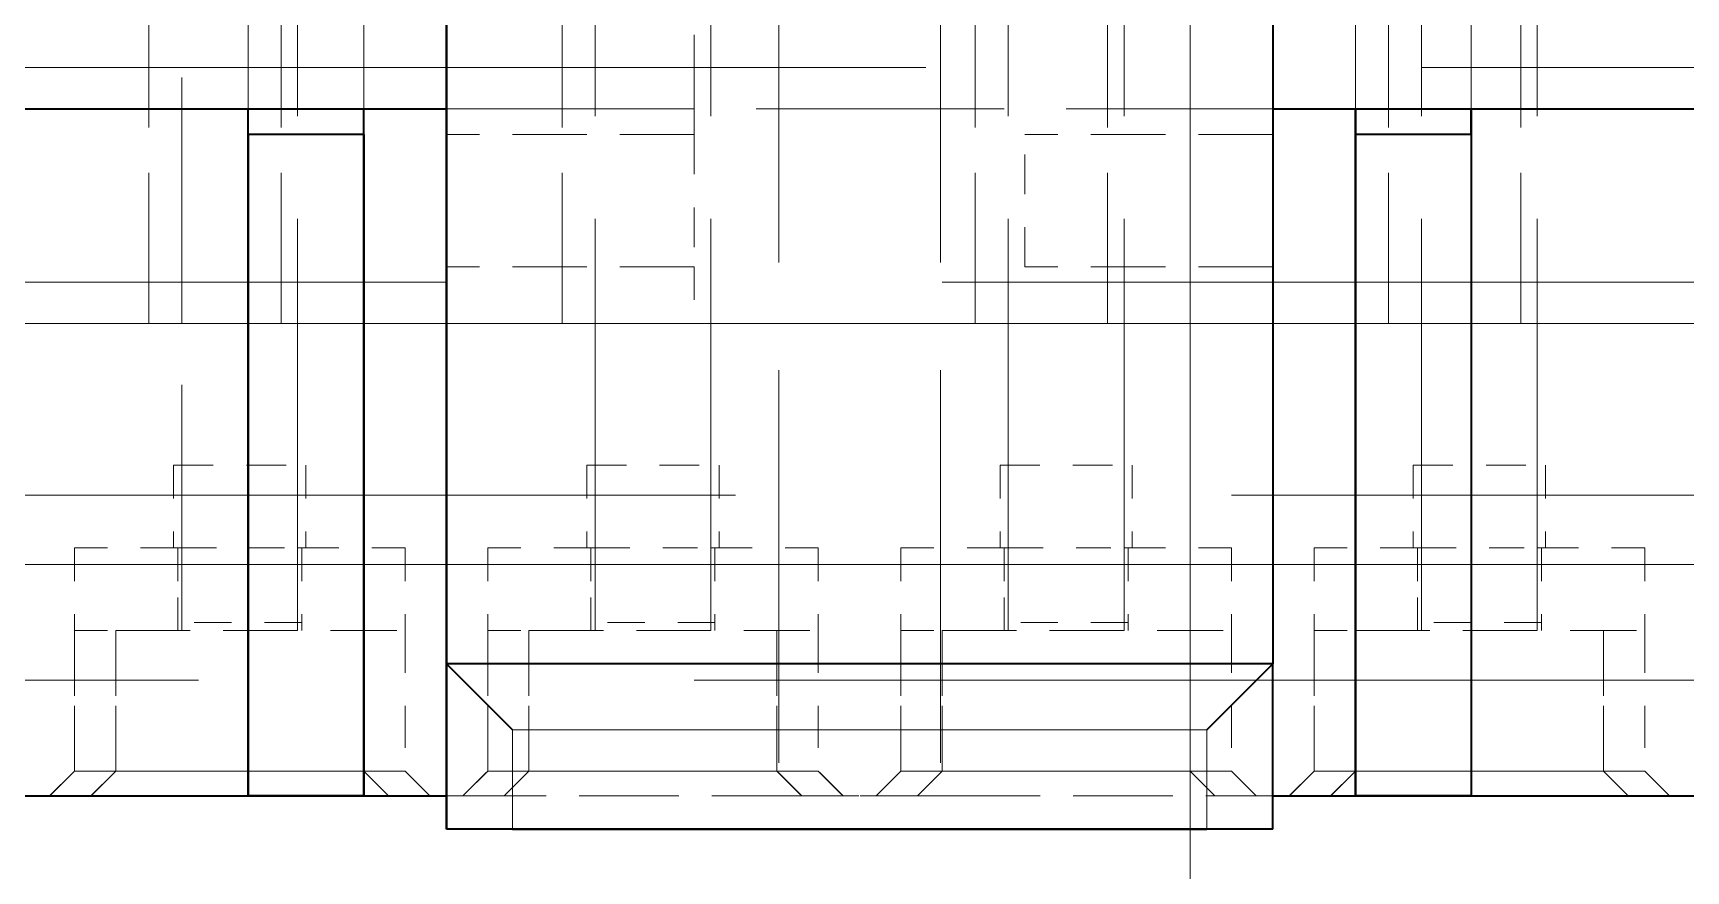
# Model space of a CAD drawing. Extents: x 23 to 417, y 3 to 294.
# Drawn here: x 116.77 to 121.77, y 99.3 to 101.84 of the extents above; entities that cross this region are included whole.
import ezdxf

# ---------------------------------------------------------------- set-up
doc = ezdxf.new("R2010")
doc.units = 0
doc.linetypes.add('DASHDOT', pattern=[18.5, 12, -3, 0.5, -3])
doc.linetypes.add('DASHED', pattern=[15, 12, -3])
doc.layers.get('0').update_dxf_attribs({"lineweight": 13})

# ---------------------------------------------------------------- blocks, each defined once
blk = doc.blocks.new('BLOCK3494')
at = {"color": 7, "linetype": 'DASHED', "lineweight": 13, "ltscale": 0.2075}
for p, q in [((-5.4, -51.019), (-5.4, -42.719)), ((-5.4, -51.019), (-5.4, -42.719)), ((-3.6, -51.019), (-3.6, -42.719)), ((-3.6, -51.019), (-3.6, -42.719)), ((-2.9, -51.019), (-2.9, -42.719)), ((-2.9, -51.019), (-2.9, -42.719)), ((-1.1, -51.019), (-1.1, -42.719)), ((-1.1, -51.019), (-1.1, -42.719)), ((-0.4, -51.019), (-0.4, -42.719)), ((-0.4, -51.019), (-0.4, -42.719)), ((1.4, -51.019), (1.4, -42.719)), ((1.4, -51.019), (1.4, -42.719)), ((2.1, -51.019), (2.1, -42.719)), ((2.1, -51.019), (2.1, -42.719))]:
    blk.add_line(p, q, dxfattribs=at)
at = {"color": 7, "linetype": 'DASHED', "lineweight": 13, "ltscale": 0.2175}
for p, q in [((-2.489, -42.919), (-2.489, -51.619)), ((-2.489, -42.919), (-2.489, -51.619)), ((-1.511, -42.919), (-1.511, -51.619)), ((-1.511, -42.919), (-1.511, -51.619))]:
    blk.add_line(p, q, dxfattribs=at)
at = {"color": 7, "linetype": 'DASHED', "lineweight": 13, "ltscale": 0.098571}
for p, q in [((-5, -47.862), (-5, -43.919)), ((-5, -47.862), (-5, -43.919)), ((1, -47.862), (1, -43.919)), ((1, -43.919), (1, -47.862))]:
    blk.add_line(p, q, dxfattribs=at)
at = {"color": 7, "linetype": 'DASHED', "lineweight": 13, "ltscale": 0.093571}
for p, q in [((-5.7, -47.862), (-5.7, -44.119)), ((-5.7, -47.862), (-5.7, -44.119)), ((1.7, -47.862), (1.7, -44.119)), ((1.7, -44.119), (1.7, -47.862))]:
    blk.add_line(p, q, dxfattribs=at)
at = {"color": 7, "lineweight": 35, "ltscale": 0.1775}
for p, q in [((-4.5, -44.119), (-4.5, -51.219)), ((-4.5, -51.219), (-4.5, -44.119)), ((0.5, -44.119), (0.5, -51.219)), ((0.5, -44.119), (0.5, -51.219))]:
    blk.add_line(p, q, dxfattribs=at)
at = {"color": 7, "linetype": 'DASHED', "lineweight": 13, "ltscale": 0.09125}
for p, q in [((-6.3, -45.512), (-6.3, -49.162)), ((-6.3, -45.512), (-6.3, -49.162)), ((-5.5, -45.512), (-5.5, -49.162)), ((-5.5, -45.512), (-5.5, -49.162)), ((-3.8, -45.512), (-3.8, -49.162)), ((-3.8, -45.512), (-3.8, -49.162)), ((-1.3, -45.512), (-1.3, -49.162)), ((-1.3, -45.512), (-1.3, -49.162)), ((-0.5, -45.512), (-0.5, -49.162)), ((-0.5, -45.512), (-0.5, -49.162)), ((1.2, -45.512), (1.2, -49.162)), ((1.2, -45.512), (1.2, -49.162)), ((2, -45.512), (2, -49.162)), ((2, -45.512), (2, -49.162))]:
    blk.add_line(p, q, dxfattribs=at)
at = {"color": 7, "linetype": 'DASHED', "lineweight": 13, "ltscale": 0.062679}
blk.add_line((-3, -45.512), (-3, -48.019), dxfattribs=at)
blk.add_line((-3, -45.512), (-3, -48.019), dxfattribs=at)
at = {"color": 7, "linetype": 'DASHED', "lineweight": 13, "ltscale": 0.123929}
blk.add_line((-6.1, -51.019), (-6.1, -46.062), dxfattribs=at)
blk.add_line((-6.1, -51.019), (-6.1, -46.062), dxfattribs=at)
at = {"color": 7, "linetype": 'DASHED', "lineweight": 13}
for p, q in [((-13.6, -47.612), (9.3, -47.612)), ((-13.6, -47.612), (9.3, -47.612)), ((10.5, -48.912), (-14.8, -48.912)), ((10.5, -48.912), (-14.8, -48.912)), ((-13.6, -49.162), (9.3, -49.162)), ((9.3, -49.162), (-13.6, -49.162)), ((-14.75, -50.2), (10.75, -50.2)), ((-12.75, -50.619), (8.75, -50.619)), ((8.75, -50.619), (-12.75, -50.619)), ((9, -51.319), (-13, -51.319)), ((9, -51.319), (-13, -51.319))]:
    blk.add_line(p, q, dxfattribs=at)
at = {"color": 7, "lineweight": 35, "ltscale": 0.172494}
blk.add_line((-11.4, -47.862), (-4.5, -47.862), dxfattribs=at)
blk.add_line((-11.4, -47.862), (-4.5, -47.862), dxfattribs=at)
at = {"color": 7, "lineweight": 35, "ltscale": 0.003929}
for p, q in [((-5.7, -48.019), (-5.7, -47.862)), ((-5.7, -48.019), (-5.7, -47.862)), ((-5, -48.019), (-5, -47.862)), ((-5, -48.019), (-5, -47.862)), ((1, -48.019), (1, -47.862)), ((1, -47.862), (1, -48.019)), ((1.7, -48.019), (1.7, -47.862)), ((1.7, -47.862), (1.7, -48.019))]:
    blk.add_line(p, q, dxfattribs=at)
at = {"color": 7, "linetype": 'DASHED', "lineweight": 13, "ltscale": 0.125}
blk.add_line((-4.5, -47.862), (0.5, -47.862), dxfattribs=at)
blk.add_line((-4.5, -47.862), (0.5, -47.862), dxfattribs=at)
at = {"color": 7, "lineweight": 35, "ltscale": 0.165006}
blk.add_line((0.5, -47.862), (7.1, -47.862), dxfattribs=at)
blk.add_line((0.5, -47.862), (7.1, -47.862), dxfattribs=at)
at = {"color": 7, "lineweight": 35, "ltscale": 0.1}
for p, q in [((-5.7, -52.019), (-5.7, -48.019)), ((-5.7, -48.019), (-5.7, -52.019)), ((-5, -52.019), (-5, -48.019)), ((-5, -48.019), (-5, -52.019)), ((1, -52.019), (1, -48.019)), ((1, -48.019), (1, -52.019)), ((1.7, -48.019), (1.7, -52.019)), ((1.7, -48.019), (1.7, -52.019))]:
    blk.add_line(p, q, dxfattribs=at)
at = {"color": 7, "lineweight": 35, "ltscale": 0.0175}
for p, q in [((-5, -48.019), (-5.7, -48.019)), ((-5, -48.019), (-5.7, -48.019)), ((1.7, -48.019), (1, -48.019)), ((1.7, -48.019), (1, -48.019)), ((-5, -52.019), (-5.7, -52.019)), ((-5.7, -52.019), (-5, -52.019)), ((1.7, -52.019), (1, -52.019)), ((1, -52.019), (1.7, -52.019))]:
    blk.add_line(p, q, dxfattribs=at)
at = {"color": 7, "linetype": 'DASHED', "lineweight": 13, "ltscale": 0.0375}
for p, q in [((-3, -48.019), (-4.5, -48.019)), ((-3, -48.019), (-4.5, -48.019)), ((0.5, -48.019), (-1, -48.019)), ((0.5, -48.019), (-1, -48.019)), ((-3, -48.819), (-4.5, -48.819)), ((-3, -48.819), (-4.5, -48.819)), ((0.5, -48.819), (-1, -48.819)), ((0.5, -48.819), (-1, -48.819)), ((-6.5, -51.019), (-5, -51.019)), ((-6.5, -51.019), (-5, -51.019)), ((-4, -51.019), (-2.5, -51.019)), ((-4, -51.019), (-2.5, -51.019)), ((-1.5, -51.019), (0, -51.019)), ((-1.5, -51.019), (0, -51.019)), ((1, -51.019), (2.5, -51.019)), ((1, -51.019), (2.5, -51.019)), ((-5, -51.869), (-6.5, -51.869)), ((-6.5, -51.869), (-5, -51.869)), ((-2.5, -51.869), (-4, -51.869)), ((-4, -51.869), (-2.5, -51.869)), ((0, -51.869), (-1.5, -51.869)), ((-1.5, -51.869), (0, -51.869)), ((2.5, -51.869), (1, -51.869)), ((1, -51.869), (2.5, -51.869))]:
    blk.add_line(p, q, dxfattribs=at)
at = {"color": 7, "linetype": 'DASHED', "lineweight": 13, "ltscale": 0.02}
for p, q in [((-3, -48.019), (-3, -48.819)), ((-3, -48.019), (-3, -48.819)), ((-1, -48.819), (-1, -48.019)), ((-1, -48.819), (-1, -48.019)), ((-6.15, -50.019), (-5.35, -50.019)), ((-6.15, -50.019), (-5.35, -50.019)), ((-3.65, -50.019), (-2.85, -50.019)), ((-3.65, -50.019), (-2.85, -50.019)), ((-1.15, -50.019), (-0.35, -50.019)), ((-1.15, -50.019), (-0.35, -50.019)), ((1.35, -50.019), (2.15, -50.019)), ((1.35, -50.019), (2.15, -50.019))]:
    blk.add_line(p, q, dxfattribs=at)
at = {"color": 7, "linetype": 'DASHED', "lineweight": 13, "ltscale": 0.008571}
blk.add_line((-3, -48.819), (-3, -49.162), dxfattribs=at)
blk.add_line((-3, -48.819), (-3, -49.162), dxfattribs=at)
at = {"color": 7, "linetype": 'DASHED', "lineweight": 13, "ltscale": 0.0125}
for p, q in [((-6.15, -50.019), (-6.15, -50.519)), ((-6.15, -50.019), (-6.15, -50.519)), ((-5.35, -50.019), (-5.35, -50.519)), ((-5.35, -50.019), (-5.35, -50.519)), ((-3.65, -50.019), (-3.65, -50.519)), ((-3.65, -50.019), (-3.65, -50.519)), ((-2.85, -50.019), (-2.85, -50.519)), ((-2.85, -50.019), (-2.85, -50.519)), ((-1.15, -50.019), (-1.15, -50.519)), ((-1.15, -50.019), (-1.15, -50.519)), ((-0.35, -50.019), (-0.35, -50.519)), ((-0.35, -50.019), (-0.35, -50.519)), ((1.35, -50.019), (1.35, -50.519)), ((1.35, -50.019), (1.35, -50.519)), ((2.15, -50.019), (2.15, -50.519)), ((2.15, -50.019), (2.15, -50.519)), ((-6.75, -50.519), (-6.75, -51.019)), ((-6.75, -50.519), (-6.75, -51.019)), ((-6.125, -51.019), (-6.125, -50.519)), ((-6.125, -50.519), (-6.125, -51.019)), ((-5.375, -50.519), (-5.375, -51.019)), ((-5.375, -50.519), (-5.375, -51.019)), ((-4.75, -50.519), (-4.75, -51.019)), ((-4.75, -50.519), (-4.75, -51.019)), ((-4.25, -50.519), (-4.25, -51.019)), ((-4.25, -50.519), (-4.25, -51.019)), ((-3.625, -51.019), (-3.625, -50.519)), ((-3.625, -50.519), (-3.625, -51.019)), ((-2.875, -50.519), (-2.875, -51.019)), ((-2.875, -50.519), (-2.875, -51.019)), ((-2.25, -50.519), (-2.25, -51.019)), ((-2.25, -50.519), (-2.25, -51.019)), ((-1.75, -50.519), (-1.75, -51.019)), ((-1.75, -50.519), (-1.75, -51.019)), ((-1.125, -51.019), (-1.125, -50.519)), ((-1.125, -50.519), (-1.125, -51.019)), ((-0.375, -50.519), (-0.375, -51.019)), ((-0.375, -50.519), (-0.375, -51.019)), ((0.25, -50.519), (0.25, -51.019)), ((0.25, -50.519), (0.25, -51.019)), ((0.75, -50.519), (0.75, -51.019)), ((0.75, -50.519), (0.75, -51.019)), ((1.375, -51.019), (1.375, -50.519)), ((1.375, -50.519), (1.375, -51.019)), ((2.125, -50.519), (2.125, -51.019)), ((2.125, -50.519), (2.125, -51.019)), ((2.75, -50.519), (2.75, -51.019)), ((2.75, -50.519), (2.75, -51.019))]:
    blk.add_line(p, q, dxfattribs=at)
at = {"color": 7, "linetype": 'DASHED', "lineweight": 13, "ltscale": 0.015}
for p, q in [((-6.75, -50.519), (-6.15, -50.519)), ((-6.75, -50.519), (-6.15, -50.519)), ((-5.35, -50.519), (-4.75, -50.519)), ((-5.35, -50.519), (-4.75, -50.519)), ((-4.25, -50.519), (-3.65, -50.519)), ((-4.25, -50.519), (-3.65, -50.519)), ((-2.85, -50.519), (-2.25, -50.519)), ((-2.85, -50.519), (-2.25, -50.519)), ((-1.75, -50.519), (-1.15, -50.519)), ((-1.75, -50.519), (-1.15, -50.519)), ((-0.35, -50.519), (0.25, -50.519)), ((-0.35, -50.519), (0.25, -50.519)), ((0.75, -50.519), (1.35, -50.519)), ((0.75, -50.519), (1.35, -50.519)), ((2.15, -50.519), (2.75, -50.519)), ((2.15, -50.519), (2.75, -50.519))]:
    blk.add_line(p, q, dxfattribs=at)
at = {"color": 7, "linetype": 'DASHED', "lineweight": 13, "ltscale": 0.000625}
for p, q in [((-6.15, -50.519), (-6.125, -50.519)), ((-6.15, -50.519), (-6.125, -50.519)), ((-6.125, -50.519), (-6.1, -50.519)), ((-6.125, -50.519), (-6.1, -50.519)), ((-5.4, -50.519), (-5.375, -50.519)), ((-5.4, -50.519), (-5.375, -50.519)), ((-5.375, -50.519), (-5.35, -50.519)), ((-5.375, -50.519), (-5.35, -50.519)), ((-3.65, -50.519), (-3.625, -50.519)), ((-3.65, -50.519), (-3.625, -50.519)), ((-3.625, -50.519), (-3.6, -50.519)), ((-3.625, -50.519), (-3.6, -50.519)), ((-2.9, -50.519), (-2.875, -50.519)), ((-2.9, -50.519), (-2.875, -50.519)), ((-2.875, -50.519), (-2.85, -50.519)), ((-2.875, -50.519), (-2.85, -50.519)), ((-1.15, -50.519), (-1.125, -50.519)), ((-1.15, -50.519), (-1.125, -50.519)), ((-1.125, -50.519), (-1.1, -50.519)), ((-1.125, -50.519), (-1.1, -50.519)), ((-0.4, -50.519), (-0.375, -50.519)), ((-0.4, -50.519), (-0.375, -50.519)), ((-0.375, -50.519), (-0.35, -50.519)), ((-0.375, -50.519), (-0.35, -50.519)), ((1.35, -50.519), (1.375, -50.519)), ((1.35, -50.519), (1.375, -50.519)), ((1.375, -50.519), (1.4, -50.519)), ((1.375, -50.519), (1.4, -50.519)), ((2.1, -50.519), (2.125, -50.519)), ((2.1, -50.519), (2.125, -50.519)), ((2.125, -50.519), (2.15, -50.519)), ((2.125, -50.519), (2.15, -50.519))]:
    blk.add_line(p, q, dxfattribs=at)
at = {"color": 7, "linetype": 'DASHED', "lineweight": 13, "ltscale": 0.0175}
for p, q in [((-6.1, -50.519), (-5.4, -50.519)), ((-6.1, -50.519), (-5.4, -50.519)), ((-3.6, -50.519), (-2.9, -50.519)), ((-3.6, -50.519), (-2.9, -50.519)), ((-1.1, -50.519), (-0.4, -50.519)), ((-1.1, -50.519), (-0.4, -50.519)), ((1.4, -50.519), (2.1, -50.519)), ((1.4, -50.519), (2.1, -50.519))]:
    blk.add_line(p, q, dxfattribs=at)
at = {"color": 7, "linetype": 'DASHED', "lineweight": 13, "ltscale": 0.01875}
for p, q in [((-5.375, -50.969), (-6.125, -50.969)), ((-5.375, -50.969), (-6.125, -50.969)), ((-2.875, -50.969), (-3.625, -50.969)), ((-2.875, -50.969), (-3.625, -50.969)), ((-0.375, -50.969), (-1.125, -50.969)), ((-0.375, -50.969), (-1.125, -50.969)), ((2.125, -50.969), (1.375, -50.969)), ((2.125, -50.969), (1.375, -50.969))]:
    blk.add_line(p, q, dxfattribs=at)
at = {"color": 7, "linetype": 'DASHED', "lineweight": 13, "ltscale": 0.00625}
for p, q in [((-6.75, -51.019), (-6.5, -51.019)), ((-6.75, -51.019), (-6.5, -51.019)), ((-5, -51.019), (-4.75, -51.019)), ((-5, -51.019), (-4.75, -51.019)), ((-4.25, -51.019), (-4, -51.019)), ((-4.25, -51.019), (-4, -51.019)), ((-2.5, -51.019), (-2.25, -51.019)), ((-2.5, -51.019), (-2.25, -51.019)), ((-1.75, -51.019), (-1.5, -51.019)), ((-1.75, -51.019), (-1.5, -51.019)), ((0, -51.019), (0.25, -51.019)), ((0, -51.019), (0.25, -51.019)), ((0.75, -51.019), (1, -51.019)), ((0.75, -51.019), (1, -51.019)), ((2.5, -51.019), (2.75, -51.019)), ((2.5, -51.019), (2.75, -51.019)), ((-6.5, -51.869), (-6.75, -51.869)), ((-6.75, -51.869), (-6.5, -51.869)), ((-4.75, -51.869), (-5, -51.869)), ((-5, -51.869), (-4.75, -51.869)), ((-4, -51.869), (-4.25, -51.869)), ((-4.25, -51.869), (-4, -51.869)), ((-2.25, -51.869), (-2.5, -51.869)), ((-2.5, -51.869), (-2.25, -51.869)), ((-1.5, -51.869), (-1.75, -51.869)), ((-1.75, -51.869), (-1.5, -51.869)), ((0.25, -51.869), (0, -51.869)), ((0, -51.869), (0.25, -51.869)), ((1, -51.869), (0.75, -51.869)), ((0.75, -51.869), (1, -51.869)), ((2.75, -51.869), (2.5, -51.869)), ((2.5, -51.869), (2.75, -51.869))]:
    blk.add_line(p, q, dxfattribs=at)
at = {"color": 7, "linetype": 'DASHED', "lineweight": 13, "ltscale": 0.02125}
for p, q in [((-6.75, -51.869), (-6.75, -51.019)), ((-6.75, -51.019), (-6.75, -51.869)), ((-6.5, -51.869), (-6.5, -51.019)), ((-6.5, -51.019), (-6.5, -51.869)), ((-4.75, -51.019), (-4.75, -51.869)), ((-4.75, -51.019), (-4.75, -51.869)), ((-4.25, -51.869), (-4.25, -51.019)), ((-4.25, -51.019), (-4.25, -51.869)), ((-4, -51.869), (-4, -51.019)), ((-4, -51.019), (-4, -51.869)), ((-2.5, -51.869), (-2.5, -51.019)), ((-2.5, -51.019), (-2.5, -51.869)), ((-2.25, -51.019), (-2.25, -51.869)), ((-2.25, -51.019), (-2.25, -51.869)), ((-1.75, -51.869), (-1.75, -51.019)), ((-1.75, -51.019), (-1.75, -51.869)), ((-1.5, -51.869), (-1.5, -51.019)), ((-1.5, -51.019), (-1.5, -51.869)), ((0, -51.869), (0, -51.019)), ((0, -51.019), (0, -51.869)), ((0.25, -51.019), (0.25, -51.869)), ((0.25, -51.019), (0.25, -51.869)), ((0.75, -51.869), (0.75, -51.019)), ((0.75, -51.019), (0.75, -51.869)), ((2.5, -51.869), (2.5, -51.019)), ((2.5, -51.019), (2.5, -51.869)), ((2.75, -51.019), (2.75, -51.869)), ((2.75, -51.019), (2.75, -51.869))]:
    blk.add_line(p, q, dxfattribs=at)
at = {"color": 7, "lineweight": 35, "ltscale": 0.025}
for p, q in [((-4.5, -51.219), (-4.5, -52.219)), ((-4.5, -52.219), (-4.5, -51.219)), ((0.5, -52.219), (0.5, -51.219)), ((0.5, -52.219), (0.5, -51.219))]:
    blk.add_line(p, q, dxfattribs=at)
at = {"color": 7, "lineweight": 35, "ltscale": 0.125}
blk.add_line((0.5, -51.219), (-4.5, -51.219), dxfattribs=at)
blk.add_line((0.5, -51.219), (-4.5, -51.219), dxfattribs=at)
at = {"color": 7, "lineweight": 35, "ltscale": 0.014142}
for p, q in [((-4.1, -51.619), (-4.5, -51.219)), ((-4.1, -51.619), (-4.5, -51.219)), ((0.1, -51.619), (0.5, -51.219)), ((0.1, -51.619), (0.5, -51.219))]:
    blk.add_line(p, q, dxfattribs=at)
at = {"color": 7, "lineweight": 13, "ltscale": 0.015}
for p, q in [((-4.1, -52.219), (-4.1, -51.619)), ((-4.1, -52.219), (-4.1, -51.619)), ((0.1, -52.219), (0.1, -51.619)), ((0.1, -52.219), (0.1, -51.619))]:
    blk.add_line(p, q, dxfattribs=at)
at = {"color": 7, "lineweight": 13, "ltscale": 0.105}
blk.add_line((0.1, -51.619), (-4.1, -51.619), dxfattribs=at)
blk.add_line((0.1, -51.619), (-4.1, -51.619), dxfattribs=at)
at = {"color": 7, "linetype": 'DASHED', "lineweight": 13, "ltscale": 0.01}
for p, q in [((-2.489, -51.619), (-2.489, -52.019)), ((-2.489, -51.619), (-2.489, -52.019)), ((-1.511, -51.619), (-1.511, -52.019)), ((-1.511, -51.619), (-1.511, -52.019))]:
    blk.add_line(p, q, dxfattribs=at)
at = {"color": 7, "linetype": 'DASHED', "lineweight": 13, "ltscale": 0.02445}
for p, q in [((-1.511, -51.619), (-2.489, -51.619)), ((-1.511, -51.619), (-2.489, -51.619)), ((-2.489, -52.019), (-1.511, -52.019)), ((-1.511, -52.019), (-2.489, -52.019))]:
    blk.add_line(p, q, dxfattribs=at)
at = {"color": 7, "linetype": 'DASHED', "lineweight": 13, "ltscale": 0.005303}
for p, q in [((-6.9, -52.019), (-6.75, -51.869)), ((-6.75, -51.869), (-6.9, -52.019)), ((-6.65, -52.019), (-6.5, -51.869)), ((-6.5, -51.869), (-6.65, -52.019)), ((-4.85, -52.019), (-5, -51.869)), ((-5, -51.869), (-4.85, -52.019)), ((-4.6, -52.019), (-4.75, -51.869)), ((-4.75, -51.869), (-4.6, -52.019)), ((-4.4, -52.019), (-4.25, -51.869)), ((-4.25, -51.869), (-4.4, -52.019)), ((-4.15, -52.019), (-4, -51.869)), ((-4, -51.869), (-4.15, -52.019)), ((-2.35, -52.019), (-2.5, -51.869)), ((-2.5, -51.869), (-2.35, -52.019)), ((-2.1, -52.019), (-2.25, -51.869)), ((-2.25, -51.869), (-2.1, -52.019)), ((-1.9, -52.019), (-1.75, -51.869)), ((-1.75, -51.869), (-1.9, -52.019)), ((-1.65, -52.019), (-1.5, -51.869)), ((-1.5, -51.869), (-1.65, -52.019)), ((0.15, -52.019), (0, -51.869)), ((0, -51.869), (0.15, -52.019)), ((0.4, -52.019), (0.25, -51.869)), ((0.25, -51.869), (0.4, -52.019)), ((0.6, -52.019), (0.75, -51.869)), ((0.75, -51.869), (0.6, -52.019)), ((0.85, -52.019), (1, -51.869)), ((1, -51.869), (0.85, -52.019)), ((2.65, -52.019), (2.5, -51.869)), ((2.5, -51.869), (2.65, -52.019)), ((2.9, -52.019), (2.75, -51.869)), ((2.75, -51.869), (2.9, -52.019))]:
    blk.add_line(p, q, dxfattribs=at)
at = {"color": 7, "linetype": 'DASHED', "lineweight": 13, "ltscale": 0.05}
for p, q in [((-6.75, -51.869), (-4.75, -51.869)), ((-4.75, -51.869), (-6.75, -51.869)), ((-4.25, -51.869), (-2.25, -51.869)), ((-2.25, -51.869), (-4.25, -51.869)), ((-1.75, -51.869), (0.25, -51.869)), ((0.25, -51.869), (-1.75, -51.869)), ((0.75, -51.869), (2.75, -51.869)), ((2.75, -51.869), (0.75, -51.869))]:
    blk.add_line(p, q, dxfattribs=at)
at = {"color": 7, "lineweight": 35, "ltscale": 0.20875}
for p, q in [((-14.05, -52.019), (-5.7, -52.019)), ((-14.05, -52.019), (-5.7, -52.019)), ((1.7, -52.019), (10.05, -52.019)), ((1.7, -52.019), (10.05, -52.019))]:
    blk.add_line(p, q, dxfattribs=at)
at = {"color": 7, "lineweight": 35, "ltscale": 0.0125}
for p, q in [((-5, -52.019), (-4.5, -52.019)), ((-5, -52.019), (-4.5, -52.019)), ((0.5, -52.019), (1, -52.019)), ((0.5, -52.019), (1, -52.019))]:
    blk.add_line(p, q, dxfattribs=at)
at = {"color": 7, "linetype": 'DASHED', "lineweight": 13, "ltscale": 0.050275}
for p, q in [((-4.5, -52.019), (-2.489, -52.019)), ((-4.5, -52.019), (-2.489, -52.019)), ((-1.511, -52.019), (0.5, -52.019)), ((-1.511, -52.019), (0.5, -52.019))]:
    blk.add_line(p, q, dxfattribs=at)
at = {"color": 7, "lineweight": 35, "ltscale": 0.01}
for p, q in [((-4.1, -52.219), (-4.5, -52.219)), ((-4.1, -52.219), (-4.5, -52.219)), ((0.5, -52.219), (0.1, -52.219)), ((0.5, -52.219), (0.1, -52.219))]:
    blk.add_line(p, q, dxfattribs=at)
at = {"color": 7, "lineweight": 35, "ltscale": 0.105}
for p, q in [((-4.1, -52.219), (0.1, -52.219)), ((0.1, -52.219), (-4.1, -52.219))]:
    blk.add_line(p, q, dxfattribs=at)

msp = doc.modelspace()

# ---------------------------------------------------------------- linework, layer by layer
at = {"color": 7, "linetype": 'DASHDOT', "lineweight": 13}
msp.add_line((120.2741, 160.3522), (120.2741, 93.4015), dxfattribs=at)

# ---------------------------------------------------------------- block references
at = {"lineweight": 0, "xscale": 0.5, "yscale": 0.5, "zscale": 0.5}
msp.add_blockref('BLOCK3494', (120.2741, 125.5377), dxfattribs=at)

doc.saveas('drawing.dxf')
